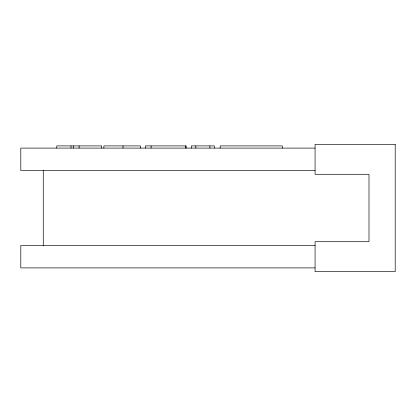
<?xml version="1.0" encoding="UTF-8"?>
<svg xmlns="http://www.w3.org/2000/svg" width="416" height="416" viewBox="0 0 416 416"><rect width="100%" height="100%" fill="white"/><g stroke="black" fill="none" stroke-linecap="round" stroke-linejoin="round"><path stroke-width="0.62" d="M315.078 148.096L20.8 148.096L20.8 170.56L315.078 170.56M315.078 245.44L20.8 245.44L20.8 267.904L315.078 267.904M282.303 148.096L282.303 145.902L220.178 145.902L220.178 148.096M214.354 148.096L214.354 145.902L191.386 145.902L191.386 148.096M209.898 145.902L209.898 148.096M195.848 145.902L195.848 148.096M186.202 148.096L186.202 145.902L145.366 145.902L145.366 148.096M185.338 145.902L185.338 148.096M151.096 145.902L151.096 148.096M140.405 148.096L140.405 145.902L103.886 145.902L103.886 148.096M123.032 145.902L123.032 148.096M101.707 148.096L101.707 145.902L56.774 145.902L56.774 148.096M79.102 145.902L79.102 148.096M73.601 145.902L73.601 148.096M71.006 145.902L71.006 148.096M43.264 170.56L43.264 245.44M395.2 144.352L315.078 144.352L315.078 174.304L368.992 174.304L368.992 241.696L315.078 241.696L315.078 271.648L395.2 271.648L395.2 144.352"/></g></svg>
